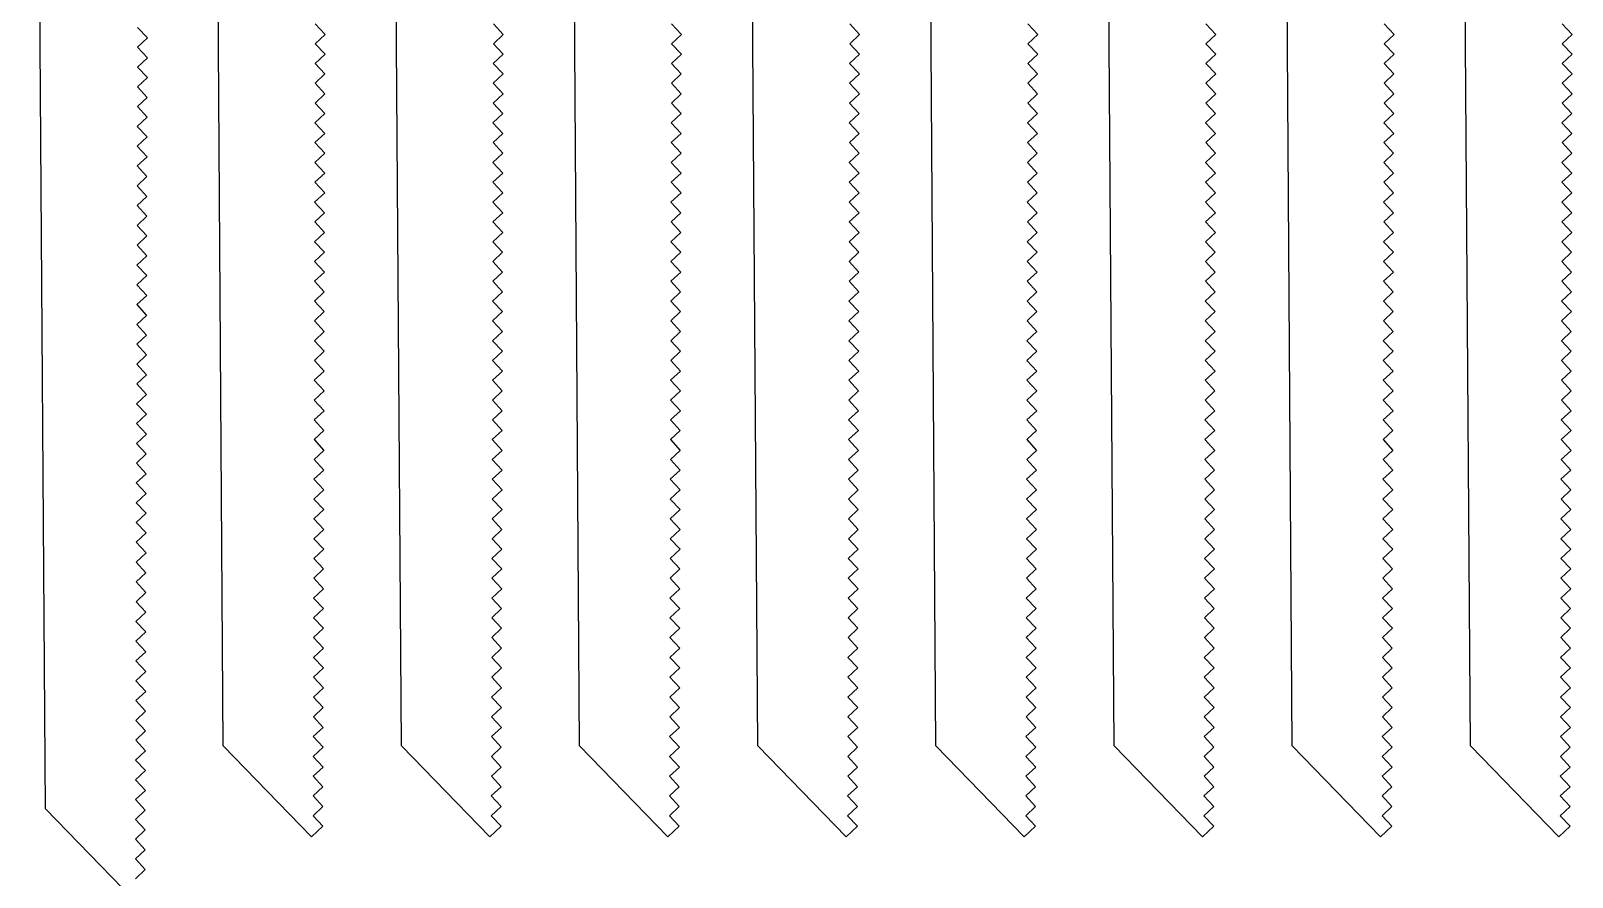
# Model space of a CAD drawing. Extents: x 12 to 2357, y -4 to 494.
# Drawn here: x 1215.2 to 1343.6, y 198 to 268.5 of the extents above; entities that cross this region are included whole.
import ezdxf

# ---------------------------------------------------------------- set-up
doc = ezdxf.new("R2010")
doc.units = 0
doc.layers.get('0').update_dxf_attribs({"linetype": 'CONTINUOUS'})

msp = doc.modelspace()

# ---------------------------------------------------------------- linework, layer by layer
for p, q in [((1231.25, 208.97), (1230.03, 384.87)), ((1246.09, 208.97), (1244.87, 384.87)), ((1260.93, 208.97), (1259.71, 384.87)), ((1275.77, 208.97), (1274.55, 384.87)), ((1290.61, 208.97), (1289.39, 384.87)), ((1305.45, 208.97), (1304.23, 384.87)), ((1320.29, 208.97), (1319.07, 384.87)), ((1335.13, 208.97), (1333.91, 384.87)), ((1216.44, 203.73), (1215.22, 379.62)), ((1224.12, 268.8), (1224.93, 267.92)), ((1238.91, 269.1), (1239.73, 268.22)), ((1253.75, 269.1), (1254.57, 268.22)), ((1268.59, 269.1), (1269.41, 268.22)), ((1283.43, 269.1), (1284.25, 268.22)), ((1298.27, 269.1), (1299.09, 268.22)), ((1313.11, 269.1), (1313.93, 268.22)), ((1327.95, 269.1), (1328.77, 268.22)), ((1342.79, 269.1), (1343.61, 268.22)), ((1224.93, 267.92), (1224.11, 267.15)), ((1224.11, 267.15), (1224.93, 266.27)), ((1239.73, 268.22), (1238.91, 267.44)), ((1238.91, 267.44), (1239.73, 266.57)), ((1254.57, 268.22), (1253.75, 267.44)), ((1253.75, 267.44), (1254.57, 266.57)), ((1269.41, 268.22), (1268.59, 267.44)), ((1268.59, 267.44), (1269.41, 266.57)), ((1284.25, 268.22), (1283.43, 267.44)), ((1283.43, 267.44), (1284.25, 266.57)), ((1299.09, 268.22), (1298.27, 267.44)), ((1298.27, 267.44), (1299.09, 266.57)), ((1313.93, 268.22), (1313.11, 267.44)), ((1313.11, 267.44), (1313.93, 266.57)), ((1328.77, 268.22), (1327.95, 267.44)), ((1327.95, 267.44), (1328.77, 266.57)), ((1343.61, 268.22), (1342.79, 267.44)), ((1342.79, 267.44), (1343.61, 266.57)), ((1224.93, 266.27), (1224.11, 265.49)), ((1239.73, 266.57), (1238.9, 265.8)), ((1238.9, 265.8), (1239.72, 264.92)), ((1254.57, 266.57), (1253.74, 265.8)), ((1253.74, 265.8), (1254.56, 264.92)), ((1269.41, 266.57), (1268.58, 265.8)), ((1268.58, 265.8), (1269.4, 264.92)), ((1284.25, 266.57), (1283.42, 265.8)), ((1283.42, 265.8), (1284.24, 264.92)), ((1299.09, 266.57), (1298.26, 265.8)), ((1298.26, 265.8), (1299.08, 264.92)), ((1313.93, 266.57), (1313.1, 265.8)), ((1313.1, 265.8), (1313.92, 264.92)), ((1328.77, 266.57), (1327.94, 265.8)), ((1327.94, 265.8), (1328.76, 264.92)), ((1343.61, 266.57), (1342.78, 265.8)), ((1342.78, 265.8), (1343.6, 264.92)), ((1224.93, 264.62), (1224.1, 263.85)), ((1224.11, 265.49), (1224.93, 264.62)), ((1239.72, 264.92), (1238.9, 264.16)), ((1254.56, 264.92), (1253.74, 264.16)), ((1269.4, 264.92), (1268.58, 264.16)), ((1284.24, 264.92), (1283.42, 264.16)), ((1299.08, 264.92), (1298.26, 264.16)), ((1313.92, 264.92), (1313.1, 264.16)), ((1328.76, 264.92), (1327.94, 264.16)), ((1343.6, 264.92), (1342.78, 264.16)), ((1224.1, 263.85), (1224.92, 262.97)), ((1238.9, 264.16), (1239.72, 263.27)), ((1239.72, 263.27), (1238.9, 262.5)), ((1253.74, 264.16), (1254.56, 263.27)), ((1254.56, 263.27), (1253.74, 262.5)), ((1268.58, 264.16), (1269.4, 263.27)), ((1269.4, 263.27), (1268.58, 262.5)), ((1283.42, 264.16), (1284.24, 263.27)), ((1284.24, 263.27), (1283.42, 262.5)), ((1298.26, 264.16), (1299.08, 263.27)), ((1299.08, 263.27), (1298.26, 262.5)), ((1313.1, 264.16), (1313.92, 263.27)), ((1313.92, 263.27), (1313.1, 262.5)), ((1327.94, 264.16), (1328.76, 263.27)), ((1328.76, 263.27), (1327.94, 262.5)), ((1342.78, 264.16), (1343.6, 263.27)), ((1343.6, 263.27), (1342.78, 262.5)), ((1224.92, 262.97), (1224.1, 262.2)), ((1224.1, 262.2), (1224.92, 261.32)), ((1238.9, 262.5), (1239.71, 261.63)), ((1253.74, 262.5), (1254.55, 261.63)), ((1268.58, 262.5), (1269.39, 261.63)), ((1283.42, 262.5), (1284.23, 261.63)), ((1298.26, 262.5), (1299.07, 261.63)), ((1313.1, 262.5), (1313.91, 261.63)), ((1327.94, 262.5), (1328.75, 261.63)), ((1342.78, 262.5), (1343.59, 261.63)), ((1224.92, 261.32), (1224.09, 260.55)), ((1239.71, 261.63), (1238.88, 260.86)), ((1238.88, 260.86), (1239.71, 259.97)), ((1254.55, 261.63), (1253.72, 260.86)), ((1253.72, 260.86), (1254.55, 259.97)), ((1269.39, 261.63), (1268.56, 260.86)), ((1268.56, 260.86), (1269.39, 259.97)), ((1284.23, 261.63), (1283.4, 260.86)), ((1283.4, 260.86), (1284.23, 259.97)), ((1299.07, 261.63), (1298.24, 260.86)), ((1298.24, 260.86), (1299.07, 259.97)), ((1313.91, 261.63), (1313.08, 260.86)), ((1313.08, 260.86), (1313.91, 259.97)), ((1328.75, 261.63), (1327.92, 260.86)), ((1327.92, 260.86), (1328.75, 259.97)), ((1343.59, 261.63), (1342.76, 260.86)), ((1342.76, 260.86), (1343.59, 259.97)), ((1224.09, 260.55), (1224.91, 259.68)), ((1224.91, 259.68), (1224.09, 258.91)), ((1239.71, 259.97), (1238.89, 259.21)), ((1254.55, 259.97), (1253.73, 259.21)), ((1269.39, 259.97), (1268.57, 259.21)), ((1284.23, 259.97), (1283.41, 259.21)), ((1299.07, 259.97), (1298.25, 259.21)), ((1313.91, 259.97), (1313.09, 259.21)), ((1328.75, 259.97), (1327.93, 259.21)), ((1343.59, 259.97), (1342.77, 259.21)), ((1224.09, 258.91), (1224.91, 258.02)), ((1239.7, 258.33), (1238.88, 257.56)), ((1238.89, 259.21), (1239.7, 258.33)), ((1254.54, 258.33), (1253.72, 257.56)), ((1253.73, 259.21), (1254.54, 258.33)), ((1269.38, 258.33), (1268.56, 257.56)), ((1268.57, 259.21), (1269.38, 258.33)), ((1284.22, 258.33), (1283.4, 257.56)), ((1283.41, 259.21), (1284.22, 258.33)), ((1299.06, 258.33), (1298.24, 257.56)), ((1298.25, 259.21), (1299.06, 258.33)), ((1313.9, 258.33), (1313.08, 257.56)), ((1313.09, 259.21), (1313.9, 258.33)), ((1328.74, 258.33), (1327.92, 257.56)), ((1327.93, 259.21), (1328.74, 258.33)), ((1343.58, 258.33), (1342.76, 257.56)), ((1342.77, 259.21), (1343.58, 258.33)), ((1224.91, 258.02), (1224.09, 257.26)), ((1224.09, 257.26), (1224.9, 256.38)), ((1238.88, 257.56), (1239.7, 256.67)), ((1253.72, 257.56), (1254.54, 256.67)), ((1268.56, 257.56), (1269.38, 256.67)), ((1283.4, 257.56), (1284.22, 256.67)), ((1298.24, 257.56), (1299.06, 256.67)), ((1313.08, 257.56), (1313.9, 256.67)), ((1327.92, 257.56), (1328.74, 256.67)), ((1342.76, 257.56), (1343.58, 256.67)), ((1224.9, 256.38), (1224.07, 255.61)), ((1224.07, 255.61), (1224.9, 254.73)), ((1239.7, 256.67), (1238.88, 255.91)), ((1238.88, 255.91), (1239.7, 255.03)), ((1254.54, 256.67), (1253.72, 255.91)), ((1253.72, 255.91), (1254.54, 255.03)), ((1269.38, 256.67), (1268.56, 255.91)), ((1268.56, 255.91), (1269.38, 255.03)), ((1284.22, 256.67), (1283.4, 255.91)), ((1283.4, 255.91), (1284.22, 255.03)), ((1299.06, 256.67), (1298.24, 255.91)), ((1298.24, 255.91), (1299.06, 255.03)), ((1313.9, 256.67), (1313.08, 255.91)), ((1313.08, 255.91), (1313.9, 255.03)), ((1328.74, 256.67), (1327.92, 255.91)), ((1327.92, 255.91), (1328.74, 255.03)), ((1343.58, 256.67), (1342.76, 255.91)), ((1342.76, 255.91), (1343.58, 255.03)), ((1224.9, 254.73), (1224.08, 253.96)), ((1239.7, 255.03), (1238.86, 254.25)), ((1238.86, 254.25), (1239.69, 253.37)), ((1254.54, 255.03), (1253.7, 254.25)), ((1253.7, 254.25), (1254.53, 253.37)), ((1269.38, 255.03), (1268.54, 254.25)), ((1268.54, 254.25), (1269.37, 253.37)), ((1284.22, 255.03), (1283.38, 254.25)), ((1283.38, 254.25), (1284.21, 253.37)), ((1299.06, 255.03), (1298.22, 254.25)), ((1298.22, 254.25), (1299.05, 253.37)), ((1313.9, 255.03), (1313.06, 254.25)), ((1313.06, 254.25), (1313.89, 253.37)), ((1328.74, 255.03), (1327.9, 254.25)), ((1327.9, 254.25), (1328.73, 253.37)), ((1343.58, 255.03), (1342.74, 254.25)), ((1342.74, 254.25), (1343.57, 253.37)), ((1224.89, 253.08), (1224.07, 252.31)), ((1224.08, 253.96), (1224.89, 253.08)), ((1239.69, 253.37), (1238.87, 252.6)), ((1254.53, 253.37), (1253.71, 252.6)), ((1269.37, 253.37), (1268.55, 252.6)), ((1284.21, 253.37), (1283.39, 252.6)), ((1299.05, 253.37), (1298.23, 252.6)), ((1313.89, 253.37), (1313.07, 252.6)), ((1328.73, 253.37), (1327.91, 252.6)), ((1343.57, 253.37), (1342.75, 252.6)), ((1224.07, 252.31), (1224.89, 251.43)), ((1239.69, 251.72), (1238.86, 250.95)), ((1238.87, 252.6), (1239.69, 251.72)), ((1254.53, 251.72), (1253.7, 250.95)), ((1253.71, 252.6), (1254.53, 251.72)), ((1269.37, 251.72), (1268.54, 250.95)), ((1268.55, 252.6), (1269.37, 251.72)), ((1284.21, 251.72), (1283.38, 250.95)), ((1283.39, 252.6), (1284.21, 251.72)), ((1299.05, 251.72), (1298.22, 250.95)), ((1298.23, 252.6), (1299.05, 251.72)), ((1313.89, 251.72), (1313.06, 250.95)), ((1313.07, 252.6), (1313.89, 251.72)), ((1328.73, 251.72), (1327.9, 250.95)), ((1327.91, 252.6), (1328.73, 251.72)), ((1343.57, 251.72), (1342.74, 250.95)), ((1342.75, 252.6), (1343.57, 251.72)), ((1224.89, 251.43), (1224.07, 250.66)), ((1224.07, 250.66), (1224.89, 249.78)), ((1238.86, 250.95), (1239.68, 250.07)), ((1253.7, 250.95), (1254.52, 250.07)), ((1268.54, 250.95), (1269.36, 250.07)), ((1283.38, 250.95), (1284.2, 250.07)), ((1298.22, 250.95), (1299.04, 250.07)), ((1313.06, 250.95), (1313.88, 250.07)), ((1327.9, 250.95), (1328.72, 250.07)), ((1342.74, 250.95), (1343.56, 250.07)), ((1224.89, 249.78), (1224.05, 249.01)), ((1239.68, 250.07), (1238.86, 249.3)), ((1238.86, 249.3), (1239.68, 248.43)), ((1254.52, 250.07), (1253.7, 249.3)), ((1253.7, 249.3), (1254.52, 248.43)), ((1269.36, 250.07), (1268.54, 249.3)), ((1268.54, 249.3), (1269.36, 248.43)), ((1284.2, 250.07), (1283.38, 249.3)), ((1283.38, 249.3), (1284.2, 248.43)), ((1299.04, 250.07), (1298.22, 249.3)), ((1298.22, 249.3), (1299.04, 248.43)), ((1313.88, 250.07), (1313.06, 249.3)), ((1313.06, 249.3), (1313.88, 248.43)), ((1328.72, 250.07), (1327.9, 249.3)), ((1327.9, 249.3), (1328.72, 248.43)), ((1343.56, 250.07), (1342.74, 249.3)), ((1342.74, 249.3), (1343.56, 248.43)), ((1224.05, 249.01), (1224.88, 248.13)), ((1224.88, 248.13), (1224.06, 247.35)), ((1239.68, 248.43), (1238.86, 247.66)), ((1254.52, 248.43), (1253.7, 247.66)), ((1269.36, 248.43), (1268.54, 247.66)), ((1284.2, 248.43), (1283.38, 247.66)), ((1299.04, 248.43), (1298.22, 247.66)), ((1313.88, 248.43), (1313.06, 247.66)), ((1328.72, 248.43), (1327.9, 247.66)), ((1343.56, 248.43), (1342.74, 247.66)), ((1224.06, 247.35), (1224.88, 246.48)), ((1239.67, 246.77), (1238.85, 246.01)), ((1238.86, 247.66), (1239.67, 246.77)), ((1254.51, 246.77), (1253.69, 246.01)), ((1253.7, 247.66), (1254.51, 246.77)), ((1269.35, 246.77), (1268.53, 246.01)), ((1268.54, 247.66), (1269.35, 246.77)), ((1284.19, 246.77), (1283.37, 246.01)), ((1283.38, 247.66), (1284.19, 246.77)), ((1299.03, 246.77), (1298.21, 246.01)), ((1298.22, 247.66), (1299.03, 246.77)), ((1313.87, 246.77), (1313.05, 246.01)), ((1313.06, 247.66), (1313.87, 246.77)), ((1328.71, 246.77), (1327.89, 246.01)), ((1327.9, 247.66), (1328.71, 246.77)), ((1343.55, 246.77), (1342.73, 246.01)), ((1342.74, 247.66), (1343.55, 246.77)), ((1224.88, 246.48), (1224.05, 245.71)), ((1224.05, 245.71), (1224.87, 244.82)), ((1238.85, 246.01), (1239.67, 245.13)), ((1253.69, 246.01), (1254.51, 245.13)), ((1268.53, 246.01), (1269.35, 245.13)), ((1283.37, 246.01), (1284.19, 245.13)), ((1298.21, 246.01), (1299.03, 245.13)), ((1313.05, 246.01), (1313.87, 245.13)), ((1327.89, 246.01), (1328.71, 245.13)), ((1342.73, 246.01), (1343.55, 245.13)), ((1224.87, 244.82), (1224.05, 244.06)), ((1224.05, 244.06), (1224.87, 243.18)), ((1239.67, 245.13), (1238.85, 244.36)), ((1238.85, 244.36), (1239.67, 243.47)), ((1254.51, 245.13), (1253.69, 244.36)), ((1253.69, 244.36), (1254.51, 243.47)), ((1269.35, 245.13), (1268.53, 244.36)), ((1268.53, 244.36), (1269.34, 243.47)), ((1284.19, 245.13), (1283.37, 244.36)), ((1283.37, 244.36), (1284.18, 243.47)), ((1299.03, 245.13), (1298.21, 244.36)), ((1298.21, 244.36), (1299.02, 243.47)), ((1313.87, 245.13), (1313.05, 244.36)), ((1313.05, 244.36), (1313.86, 243.47)), ((1328.71, 245.13), (1327.89, 244.36)), ((1327.89, 244.36), (1328.7, 243.47)), ((1343.55, 245.13), (1342.73, 244.36)), ((1342.73, 244.36), (1343.54, 243.47)), ((1224.87, 243.18), (1224.05, 242.41)), ((1239.67, 243.47), (1238.84, 242.71)), ((1238.84, 242.71), (1239.66, 241.83)), ((1254.51, 243.47), (1253.68, 242.71)), ((1253.68, 242.71), (1254.5, 241.83)), ((1269.34, 243.47), (1268.52, 242.71)), ((1268.52, 242.71), (1269.34, 241.83)), ((1284.18, 243.47), (1283.36, 242.71)), ((1283.36, 242.71), (1284.18, 241.83)), ((1299.02, 243.47), (1298.2, 242.71)), ((1298.2, 242.71), (1299.02, 241.83)), ((1313.86, 243.47), (1313.04, 242.71)), ((1313.04, 242.71), (1313.86, 241.83)), ((1328.7, 243.47), (1327.88, 242.71)), ((1327.88, 242.71), (1328.7, 241.83)), ((1343.54, 243.47), (1342.72, 242.71)), ((1342.72, 242.71), (1343.54, 241.83)), ((1224.86, 241.53), (1224.04, 240.76)), ((1224.05, 242.41), (1224.86, 241.53)), ((1239.66, 241.83), (1238.84, 241.05)), ((1254.5, 241.83), (1253.68, 241.05)), ((1269.34, 241.83), (1268.52, 241.05)), ((1284.18, 241.83), (1283.36, 241.05)), ((1299.02, 241.83), (1298.2, 241.05)), ((1313.86, 241.83), (1313.04, 241.05)), ((1328.7, 241.83), (1327.88, 241.05)), ((1343.54, 241.83), (1342.72, 241.05)), ((1224.04, 240.76), (1224.86, 239.88)), ((1239.66, 240.18), (1238.83, 239.41)), ((1238.84, 241.05), (1239.66, 240.18)), ((1254.5, 240.18), (1253.67, 239.41)), ((1253.68, 241.05), (1254.5, 240.18)), ((1269.34, 240.18), (1268.51, 239.41)), ((1268.52, 241.05), (1269.34, 240.18)), ((1284.18, 240.18), (1283.35, 239.41)), ((1283.36, 241.05), (1284.18, 240.18)), ((1299.02, 240.18), (1298.19, 239.41)), ((1298.2, 241.05), (1299.02, 240.18)), ((1313.86, 240.18), (1313.03, 239.41)), ((1313.04, 241.05), (1313.86, 240.18)), ((1328.7, 240.18), (1327.87, 239.41)), ((1327.88, 241.05), (1328.7, 240.18)), ((1343.54, 240.18), (1342.71, 239.41)), ((1342.72, 241.05), (1343.54, 240.18)), ((1224.86, 239.88), (1224.04, 239.11)), ((1224.04, 239.11), (1224.85, 238.23)), ((1238.83, 239.41), (1239.65, 238.53)), ((1253.67, 239.41), (1254.49, 238.53)), ((1268.51, 239.41), (1269.33, 238.53)), ((1283.35, 239.41), (1284.17, 238.53)), ((1298.19, 239.41), (1299.01, 238.53)), ((1313.03, 239.41), (1313.85, 238.53)), ((1327.87, 239.41), (1328.69, 238.53)), ((1342.71, 239.41), (1343.53, 238.53)), ((1224.85, 238.23), (1224.03, 237.46)), ((1239.65, 238.53), (1238.83, 237.76)), ((1238.83, 237.76), (1239.65, 236.88)), ((1254.49, 238.53), (1253.67, 237.76)), ((1253.67, 237.76), (1254.49, 236.88)), ((1269.33, 238.53), (1268.51, 237.76)), ((1268.51, 237.76), (1269.33, 236.88)), ((1284.17, 238.53), (1283.35, 237.76)), ((1283.35, 237.76), (1284.17, 236.88)), ((1299.01, 238.53), (1298.19, 237.76)), ((1298.19, 237.76), (1299.01, 236.88)), ((1313.85, 238.53), (1313.03, 237.76)), ((1313.03, 237.76), (1313.85, 236.88)), ((1328.69, 238.53), (1327.87, 237.76)), ((1327.87, 237.76), (1328.69, 236.88)), ((1343.53, 238.53), (1342.71, 237.76)), ((1342.71, 237.76), (1343.53, 236.88)), ((1224.03, 237.46), (1224.85, 236.58)), ((1224.85, 236.58), (1224.03, 235.81)), ((1239.65, 236.88), (1238.83, 236.11)), ((1254.49, 236.88), (1253.67, 236.11)), ((1269.33, 236.88), (1268.51, 236.11)), ((1284.17, 236.88), (1283.34, 236.11)), ((1299.01, 236.88), (1298.18, 236.11)), ((1313.85, 236.88), (1313.02, 236.11)), ((1328.69, 236.88), (1327.86, 236.11)), ((1343.53, 236.88), (1342.7, 236.11)), ((1224.03, 235.81), (1224.85, 234.93)), ((1239.64, 235.24), (1238.82, 234.47)), ((1238.83, 236.11), (1239.64, 235.24)), ((1254.48, 235.24), (1253.66, 234.47)), ((1253.67, 236.11), (1254.48, 235.24)), ((1269.32, 235.24), (1268.5, 234.47)), ((1268.51, 236.11), (1269.32, 235.24)), ((1283.34, 236.11), (1284.16, 235.24)), ((1284.16, 235.24), (1283.34, 234.47)), ((1298.18, 236.11), (1299, 235.24)), ((1299, 235.24), (1298.18, 234.47)), ((1313.02, 236.11), (1313.84, 235.24)), ((1313.84, 235.24), (1313.02, 234.47)), ((1327.86, 236.11), (1328.68, 235.24)), ((1328.68, 235.24), (1327.86, 234.47)), ((1342.7, 236.11), (1343.52, 235.24)), ((1343.52, 235.24), (1342.7, 234.47)), ((1224.85, 234.93), (1224.02, 234.16)), ((1224.02, 234.16), (1224.84, 233.29)), ((1238.82, 234.47), (1239.64, 233.58)), ((1253.66, 234.47), (1254.48, 233.58)), ((1268.5, 234.47), (1269.32, 233.58)), ((1283.34, 234.47), (1284.16, 233.58)), ((1298.18, 234.47), (1299, 233.58)), ((1313.02, 234.47), (1313.84, 233.58)), ((1327.86, 234.47), (1328.68, 233.58)), ((1342.7, 234.47), (1343.52, 233.58)), ((1224.84, 233.29), (1224.02, 232.51)), ((1224.02, 232.51), (1224.84, 231.63)), ((1239.64, 233.58), (1238.82, 232.82)), ((1238.82, 232.82), (1239.63, 231.94)), ((1254.48, 233.58), (1253.66, 232.82)), ((1253.66, 232.82), (1254.47, 231.94)), ((1269.32, 233.58), (1268.5, 232.82)), ((1268.5, 232.82), (1269.31, 231.94)), ((1284.16, 233.58), (1283.34, 232.82)), ((1283.34, 232.82), (1284.15, 231.94)), ((1299, 233.58), (1298.18, 232.82)), ((1298.18, 232.82), (1298.99, 231.94)), ((1313.84, 233.58), (1313.02, 232.82)), ((1313.02, 232.82), (1313.83, 231.94)), ((1328.68, 233.58), (1327.86, 232.82)), ((1327.86, 232.82), (1328.67, 231.94)), ((1343.52, 233.58), (1342.7, 232.82)), ((1342.7, 232.82), (1343.51, 231.94)), ((1224.84, 231.63), (1224.01, 230.87)), ((1239.63, 231.94), (1238.8, 231.17)), ((1238.8, 231.17), (1239.63, 230.28)), ((1254.47, 231.94), (1253.64, 231.17)), ((1253.64, 231.17), (1254.47, 230.28)), ((1269.31, 231.94), (1268.48, 231.17)), ((1268.48, 231.17), (1269.31, 230.28)), ((1284.15, 231.94), (1283.32, 231.17)), ((1283.32, 231.17), (1284.15, 230.28)), ((1298.99, 231.94), (1298.16, 231.17)), ((1298.16, 231.17), (1298.99, 230.28)), ((1313.83, 231.94), (1313, 231.17)), ((1313, 231.17), (1313.83, 230.28)), ((1328.67, 231.94), (1327.84, 231.17)), ((1327.84, 231.17), (1328.67, 230.28)), ((1343.51, 231.94), (1342.68, 231.17)), ((1342.68, 231.17), (1343.51, 230.28)), ((1224.01, 230.87), (1224.83, 229.99)), ((1224.83, 229.99), (1224.01, 229.22)), ((1239.63, 230.28), (1238.81, 229.52)), ((1254.47, 230.28), (1253.65, 229.52)), ((1269.31, 230.28), (1268.49, 229.52)), ((1284.15, 230.28), (1283.33, 229.52)), ((1298.99, 230.28), (1298.17, 229.52)), ((1313.83, 230.28), (1313.01, 229.52)), ((1328.67, 230.28), (1327.85, 229.52)), ((1343.51, 230.28), (1342.69, 229.52)), ((1224.01, 229.22), (1224.83, 228.34)), ((1239.63, 228.64), (1238.8, 227.87)), ((1238.81, 229.52), (1239.63, 228.64)), ((1254.47, 228.64), (1253.64, 227.87)), ((1253.65, 229.52), (1254.47, 228.64)), ((1269.31, 228.64), (1268.48, 227.87)), ((1268.49, 229.52), (1269.31, 228.64)), ((1284.15, 228.64), (1283.32, 227.87)), ((1283.33, 229.52), (1284.15, 228.64)), ((1298.98, 228.64), (1298.16, 227.87)), ((1298.17, 229.52), (1298.98, 228.64)), ((1313.82, 228.64), (1313, 227.87)), ((1313.01, 229.52), (1313.82, 228.64)), ((1328.66, 228.64), (1327.84, 227.87)), ((1327.85, 229.52), (1328.66, 228.64)), ((1343.5, 228.64), (1342.68, 227.87)), ((1342.69, 229.52), (1343.5, 228.64)), ((1224.83, 228.34), (1224.01, 227.57)), ((1224.01, 227.57), (1224.82, 226.7)), ((1238.8, 227.87), (1239.62, 226.99)), ((1253.64, 227.87), (1254.46, 226.99)), ((1268.48, 227.87), (1269.3, 226.99)), ((1283.32, 227.87), (1284.14, 226.99)), ((1298.16, 227.87), (1298.98, 226.99)), ((1313, 227.87), (1313.82, 226.99)), ((1327.84, 227.87), (1328.66, 226.99)), ((1342.68, 227.87), (1343.5, 226.99)), ((1224.82, 226.7), (1223.99, 225.93)), ((1239.62, 226.99), (1238.8, 226.22)), ((1238.8, 226.22), (1239.62, 225.34)), ((1254.46, 226.99), (1253.64, 226.22)), ((1253.64, 226.22), (1254.46, 225.34)), ((1269.3, 226.99), (1268.48, 226.22)), ((1268.48, 226.22), (1269.3, 225.34)), ((1284.14, 226.99), (1283.32, 226.22)), ((1283.32, 226.22), (1284.14, 225.34)), ((1298.98, 226.99), (1298.16, 226.22)), ((1298.16, 226.22), (1298.98, 225.34)), ((1313.82, 226.99), (1313, 226.22)), ((1313, 226.22), (1313.82, 225.34)), ((1328.66, 226.99), (1327.84, 226.22)), ((1327.84, 226.22), (1328.66, 225.34)), ((1343.5, 226.99), (1342.68, 226.22)), ((1342.68, 226.22), (1343.5, 225.34)), ((1223.99, 225.93), (1224.82, 225.04)), ((1224.82, 225.04), (1224, 224.27)), ((1239.62, 225.34), (1238.79, 224.58)), ((1254.46, 225.34), (1253.63, 224.58)), ((1269.3, 225.34), (1268.47, 224.58)), ((1284.14, 225.34), (1283.31, 224.58)), ((1298.98, 225.34), (1298.15, 224.58)), ((1313.82, 225.34), (1312.99, 224.58)), ((1328.66, 225.34), (1327.83, 224.58)), ((1343.5, 225.34), (1342.67, 224.58)), ((1224.81, 223.39), (1223.99, 222.63)), ((1224, 224.27), (1224.81, 223.39)), ((1238.79, 224.58), (1239.61, 223.71)), ((1239.61, 223.71), (1238.79, 222.93)), ((1253.63, 224.58), (1254.45, 223.71)), ((1254.45, 223.71), (1253.63, 222.93)), ((1268.47, 224.58), (1269.29, 223.71)), ((1269.29, 223.71), (1268.47, 222.93)), ((1283.31, 224.58), (1284.13, 223.71)), ((1284.13, 223.71), (1283.31, 222.93)), ((1298.15, 224.58), (1298.97, 223.71)), ((1298.97, 223.71), (1298.15, 222.93)), ((1312.99, 224.58), (1313.81, 223.71)), ((1313.81, 223.71), (1312.99, 222.93)), ((1327.83, 224.58), (1328.65, 223.71)), ((1328.65, 223.71), (1327.83, 222.93)), ((1342.67, 224.58), (1343.49, 223.71)), ((1343.49, 223.71), (1342.67, 222.93)), ((1223.99, 222.63), (1224.81, 221.74)), ((1238.79, 222.93), (1239.61, 222.06)), ((1253.63, 222.93), (1254.45, 222.06)), ((1268.47, 222.93), (1269.29, 222.06)), ((1283.31, 222.93), (1284.13, 222.06)), ((1298.15, 222.93), (1298.97, 222.06)), ((1312.99, 222.93), (1313.81, 222.06)), ((1327.83, 222.93), (1328.65, 222.06)), ((1342.67, 222.93), (1343.49, 222.06)), ((1224.81, 221.74), (1223.99, 220.97)), ((1223.99, 220.97), (1224.81, 220.1)), ((1239.61, 222.06), (1238.78, 221.28)), ((1238.78, 221.28), (1239.6, 220.4)), ((1254.45, 222.06), (1253.62, 221.28)), ((1253.62, 221.28), (1254.44, 220.4)), ((1269.29, 222.06), (1268.46, 221.28)), ((1268.46, 221.28), (1269.28, 220.4)), ((1284.13, 222.06), (1283.3, 221.28)), ((1283.3, 221.28), (1284.12, 220.4)), ((1298.97, 222.06), (1298.14, 221.28)), ((1298.14, 221.28), (1298.96, 220.4)), ((1313.81, 222.06), (1312.98, 221.28)), ((1312.98, 221.28), (1313.8, 220.4)), ((1328.65, 222.06), (1327.82, 221.28)), ((1327.82, 221.28), (1328.64, 220.4)), ((1343.49, 222.06), (1342.66, 221.28)), ((1342.66, 221.28), (1343.48, 220.4)), ((1224.81, 220.1), (1223.98, 219.33)), ((1239.6, 220.4), (1238.78, 219.64)), ((1238.78, 219.64), (1239.6, 218.76)), ((1254.44, 220.4), (1253.62, 219.64)), ((1253.62, 219.64), (1254.44, 218.76)), ((1269.28, 220.4), (1268.46, 219.64)), ((1268.46, 219.64), (1269.28, 218.76)), ((1284.12, 220.4), (1283.3, 219.64)), ((1283.3, 219.64), (1284.12, 218.76)), ((1298.96, 220.4), (1298.14, 219.64)), ((1298.14, 219.64), (1298.96, 218.76)), ((1313.8, 220.4), (1312.98, 219.64)), ((1312.98, 219.64), (1313.8, 218.76)), ((1328.64, 220.4), (1327.82, 219.64)), ((1327.82, 219.64), (1328.64, 218.76)), ((1343.48, 220.4), (1342.66, 219.64)), ((1342.66, 219.64), (1343.48, 218.76)), ((1223.98, 219.33), (1224.8, 218.46)), ((1224.8, 218.46), (1223.98, 217.69)), ((1239.6, 218.76), (1238.78, 217.99)), ((1254.44, 218.76), (1253.62, 217.99)), ((1269.28, 218.76), (1268.46, 217.99)), ((1284.12, 218.76), (1283.3, 217.99)), ((1298.96, 218.76), (1298.14, 217.99)), ((1313.8, 218.76), (1312.98, 217.99)), ((1328.64, 218.76), (1327.82, 217.99)), ((1343.48, 218.76), (1342.66, 217.99)), ((1223.98, 217.69), (1224.8, 216.81)), ((1239.59, 217.1), (1238.77, 216.34)), ((1238.78, 217.99), (1239.59, 217.1)), ((1254.43, 217.1), (1253.61, 216.34)), ((1253.62, 217.99), (1254.43, 217.1)), ((1269.27, 217.1), (1268.45, 216.34)), ((1268.46, 217.99), (1269.27, 217.1)), ((1284.11, 217.1), (1283.29, 216.34)), ((1283.3, 217.99), (1284.11, 217.1)), ((1298.95, 217.1), (1298.13, 216.34)), ((1298.14, 217.99), (1298.95, 217.1)), ((1313.79, 217.1), (1312.97, 216.34)), ((1312.98, 217.99), (1313.79, 217.1)), ((1328.63, 217.1), (1327.81, 216.34)), ((1327.82, 217.99), (1328.63, 217.1)), ((1343.47, 217.1), (1342.65, 216.34)), ((1342.66, 217.99), (1343.47, 217.1)), ((1224.8, 216.81), (1223.97, 216.04)), ((1223.97, 216.04), (1224.79, 215.16)), ((1238.77, 216.34), (1239.59, 215.46)), ((1253.61, 216.34), (1254.43, 215.46)), ((1268.45, 216.34), (1269.27, 215.46)), ((1283.29, 216.34), (1284.11, 215.46)), ((1298.13, 216.34), (1298.95, 215.46)), ((1312.97, 216.34), (1313.79, 215.46)), ((1327.81, 216.34), (1328.63, 215.46)), ((1342.65, 216.34), (1343.47, 215.46)), ((1224.79, 215.16), (1223.97, 214.39)), ((1239.59, 215.46), (1238.77, 214.69)), ((1238.77, 214.69), (1239.59, 213.81)), ((1254.43, 215.46), (1253.61, 214.69)), ((1253.61, 214.69), (1254.43, 213.81)), ((1269.27, 215.46), (1268.45, 214.69)), ((1268.45, 214.69), (1269.27, 213.81)), ((1284.11, 215.46), (1283.29, 214.69)), ((1283.29, 214.69), (1284.11, 213.81)), ((1298.95, 215.46), (1298.13, 214.69)), ((1298.13, 214.69), (1298.95, 213.81)), ((1313.79, 215.46), (1312.97, 214.69)), ((1312.97, 214.69), (1313.79, 213.81)), ((1328.63, 215.46), (1327.81, 214.69)), ((1327.81, 214.69), (1328.62, 213.81)), ((1343.47, 215.46), (1342.65, 214.69)), ((1342.65, 214.69), (1343.46, 213.81)), ((1223.97, 214.39), (1224.79, 213.51)), ((1224.79, 213.51), (1223.97, 212.75)), ((1239.59, 213.81), (1238.76, 213.04)), ((1254.43, 213.81), (1253.6, 213.04)), ((1269.27, 213.81), (1268.44, 213.04)), ((1284.11, 213.81), (1283.28, 213.04)), ((1298.95, 213.81), (1298.12, 213.04)), ((1313.79, 213.81), (1312.96, 213.04)), ((1328.62, 213.81), (1327.8, 213.04)), ((1343.46, 213.81), (1342.64, 213.04)), ((1224.78, 211.86), (1223.96, 211.09)), ((1223.97, 212.75), (1224.78, 211.86)), ((1238.76, 213.04), (1239.58, 212.16)), ((1239.58, 212.16), (1238.76, 211.39)), ((1253.6, 213.04), (1254.42, 212.16)), ((1254.42, 212.16), (1253.6, 211.39)), ((1268.44, 213.04), (1269.26, 212.16)), ((1269.26, 212.16), (1268.44, 211.39)), ((1283.28, 213.04), (1284.1, 212.16)), ((1284.1, 212.16), (1283.28, 211.39)), ((1298.12, 213.04), (1298.94, 212.16)), ((1298.94, 212.16), (1298.12, 211.39)), ((1312.96, 213.04), (1313.78, 212.16)), ((1313.78, 212.16), (1312.96, 211.39)), ((1327.8, 213.04), (1328.62, 212.16)), ((1328.62, 212.16), (1327.8, 211.39)), ((1342.64, 213.04), (1343.46, 212.16)), ((1343.46, 212.16), (1342.64, 211.39)), ((1223.96, 211.09), (1224.78, 210.21)), ((1238.76, 211.39), (1239.58, 210.51)), ((1253.6, 211.39), (1254.42, 210.51)), ((1268.44, 211.39), (1269.26, 210.51)), ((1283.28, 211.39), (1284.1, 210.51)), ((1298.12, 211.39), (1298.94, 210.51)), ((1312.96, 211.39), (1313.78, 210.51)), ((1327.8, 211.39), (1328.62, 210.51)), ((1342.64, 211.39), (1343.46, 210.51)), ((1224.78, 210.21), (1223.96, 209.45)), ((1223.96, 209.45), (1224.77, 208.56)), ((1239.58, 210.51), (1238.75, 209.74)), ((1238.75, 209.74), (1239.57, 208.87)), ((1254.42, 210.51), (1253.59, 209.74)), ((1253.59, 209.74), (1254.41, 208.87)), ((1269.26, 210.51), (1268.43, 209.74)), ((1268.43, 209.74), (1269.25, 208.87)), ((1284.1, 210.51), (1283.27, 209.74)), ((1283.27, 209.74), (1284.09, 208.87)), ((1298.94, 210.51), (1298.11, 209.74)), ((1298.11, 209.74), (1298.93, 208.87)), ((1313.78, 210.51), (1312.95, 209.74)), ((1312.95, 209.74), (1313.77, 208.87)), ((1328.62, 210.51), (1327.79, 209.74)), ((1327.79, 209.74), (1328.61, 208.87)), ((1343.46, 210.51), (1342.63, 209.74)), ((1342.63, 209.74), (1343.45, 208.87)), ((1224.77, 208.56), (1223.95, 207.79)), ((1238.61, 201.4), (1231.25, 208.97)), ((1239.57, 208.87), (1238.75, 208.09)), ((1238.75, 208.09), (1239.57, 207.21)), ((1253.45, 201.4), (1246.09, 208.97)), ((1254.41, 208.87), (1253.59, 208.09)), ((1253.59, 208.09), (1254.41, 207.21)), ((1268.29, 201.4), (1260.93, 208.97)), ((1269.25, 208.87), (1268.43, 208.09)), ((1268.43, 208.09), (1269.25, 207.21)), ((1283.13, 201.4), (1275.77, 208.97)), ((1284.09, 208.87), (1283.27, 208.09)), ((1283.27, 208.09), (1284.09, 207.21)), ((1297.97, 201.4), (1290.61, 208.97)), ((1298.93, 208.87), (1298.11, 208.09)), ((1298.11, 208.09), (1298.93, 207.21)), ((1312.81, 201.4), (1305.45, 208.97)), ((1313.77, 208.87), (1312.95, 208.09)), ((1312.95, 208.09), (1313.77, 207.21)), ((1327.65, 201.4), (1320.29, 208.97)), ((1328.61, 208.87), (1327.79, 208.09)), ((1327.79, 208.09), (1328.61, 207.21)), ((1342.49, 201.4), (1335.13, 208.97)), ((1343.45, 208.87), (1342.63, 208.09)), ((1342.63, 208.09), (1343.45, 207.21)), ((1223.95, 207.79), (1224.77, 206.92)), ((1224.77, 206.92), (1223.95, 206.14)), ((1239.57, 207.21), (1238.75, 206.45)), ((1254.41, 207.21), (1253.59, 206.45)), ((1269.25, 207.21), (1268.43, 206.45)), ((1284.09, 207.21), (1283.27, 206.45)), ((1298.93, 207.21), (1298.11, 206.45)), ((1313.77, 207.21), (1312.95, 206.45)), ((1328.61, 207.21), (1327.79, 206.45)), ((1343.45, 207.21), (1342.62, 206.45)), ((1223.95, 206.14), (1224.77, 205.26)), ((1239.56, 205.57), (1238.74, 204.8)), ((1238.75, 206.45), (1239.56, 205.57)), ((1254.4, 205.57), (1253.58, 204.8)), ((1253.59, 206.45), (1254.4, 205.57)), ((1269.24, 205.57), (1268.42, 204.8)), ((1268.43, 206.45), (1269.24, 205.57)), ((1284.08, 205.57), (1283.26, 204.8)), ((1283.27, 206.45), (1284.08, 205.57)), ((1298.92, 205.57), (1298.1, 204.8)), ((1298.11, 206.45), (1298.92, 205.57)), ((1313.76, 205.57), (1312.94, 204.8)), ((1312.95, 206.45), (1313.76, 205.57)), ((1328.6, 205.57), (1327.78, 204.8)), ((1327.79, 206.45), (1328.6, 205.57)), ((1342.62, 206.45), (1343.44, 205.57)), ((1343.44, 205.57), (1342.62, 204.8)), ((1224.77, 205.26), (1223.94, 204.5)), ((1223.94, 204.5), (1224.76, 203.62)), ((1238.74, 204.8), (1239.56, 203.92)), ((1253.58, 204.8), (1254.4, 203.92)), ((1268.42, 204.8), (1269.24, 203.92)), ((1283.26, 204.8), (1284.08, 203.92)), ((1298.1, 204.8), (1298.92, 203.92)), ((1312.94, 204.8), (1313.76, 203.92)), ((1327.78, 204.8), (1328.6, 203.92)), ((1342.62, 204.8), (1343.44, 203.92)), ((1223.8, 196.16), (1216.44, 203.73)), ((1224.76, 203.62), (1223.94, 202.84)), ((1239.56, 203.92), (1238.74, 203.15)), ((1238.74, 203.15), (1239.55, 202.28)), ((1254.4, 203.92), (1253.58, 203.15)), ((1253.58, 203.15), (1254.39, 202.28)), ((1269.24, 203.92), (1268.42, 203.15)), ((1268.42, 203.15), (1269.23, 202.28)), ((1284.08, 203.92), (1283.26, 203.15)), ((1283.26, 203.15), (1284.07, 202.28)), ((1298.92, 203.92), (1298.1, 203.15)), ((1298.1, 203.15), (1298.91, 202.28)), ((1313.76, 203.92), (1312.94, 203.15)), ((1312.94, 203.15), (1313.75, 202.28)), ((1328.6, 203.92), (1327.78, 203.15)), ((1327.78, 203.15), (1328.59, 202.28)), ((1343.44, 203.92), (1342.62, 203.15)), ((1342.62, 203.15), (1343.43, 202.28)), ((1223.94, 202.84), (1224.76, 201.97)), ((1224.76, 201.97), (1223.94, 201.2)), ((1239.55, 202.28), (1238.61, 201.4)), ((1254.39, 202.28), (1253.45, 201.4)), ((1269.23, 202.28), (1268.29, 201.4)), ((1284.07, 202.28), (1283.13, 201.4)), ((1298.91, 202.28), (1297.97, 201.4)), ((1313.75, 202.28), (1312.81, 201.4)), ((1328.59, 202.28), (1327.65, 201.4)), ((1343.43, 202.28), (1342.49, 201.4)), ((1224.75, 200.32), (1223.93, 199.56)), ((1223.94, 201.2), (1224.75, 200.32)), ((1223.93, 199.56), (1224.75, 198.67)), ((1224.75, 198.67), (1223.93, 197.9))]:
    msp.add_line(p, q)

doc.saveas('drawing.dxf')
